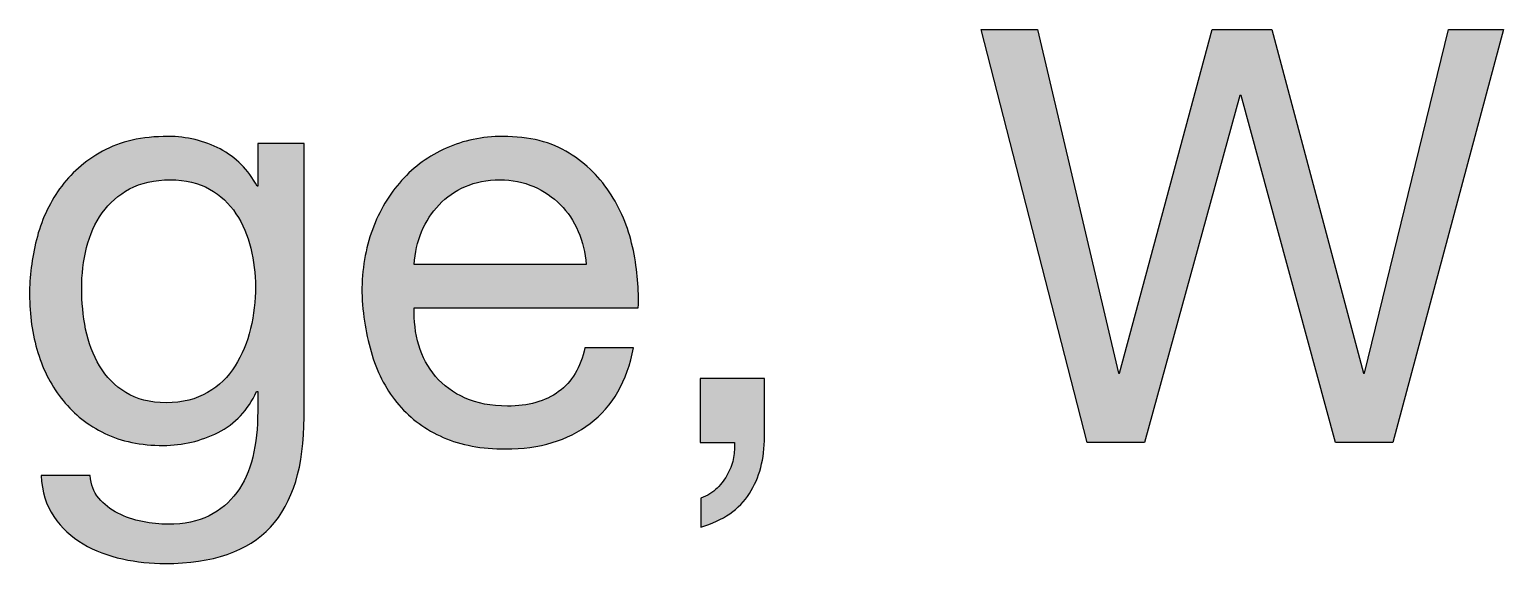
# Paper-space layout 'A0mask' of a CAD drawing. Extents: x 0 to 1153, y 0 to 810.
# Drawn here: x 1024.42 to 1034.9, y 63.68 to 67.48 of the extents above; entities that cross this region are included whole.
import ezdxf
from ezdxf.enums import TextEntityAlignment as Align

# ---------------------------------------------------------------- set-up
doc = ezdxf.new("R2010")
doc.units = 0
doc.layers.get('0').update_dxf_attribs({"linetype": 'CONTINUOUS'})
doc.layers.get('Defpoints').update_dxf_attribs({"linetype": 'CONTINUOUS'})
doc.layers.add('JPP_Mask', color=7, linetype='CONTINUOUS')
doc.styles.add('JPP', font='arial.ttf')

# ---------------------------------------------------------------- blocks, each defined once
blk = doc.blocks.new('A0mask')
at = {"true_color": 0x004a91}
blk.add_hatch(color=154, dxfattribs=at).paths.add_polyline_path([(1034.905, 67.483), (1034.514, 67.483), (1033.916, 65.036), (1033.908, 65.036), (1033.257, 67.483), (1032.833, 67.483), (1032.174, 65.036), (1032.165, 65.036), (1031.589, 67.483), (1031.189, 67.483), (1031.943, 64.541), (1032.351, 64.541), (1033.03, 67.013), (1033.039, 67.013), (1033.71, 64.541), (1034.118, 64.541)])
h = blk.add_hatch(color=154, dxfattribs=at)
edge = h.paths.add_edge_path(flags=16)
edge.add_spline(control_points=[(1025.687, 64.898), (1025.768, 64.946), (1025.833, 65.009), (1025.882, 65.087), (1025.932, 65.165), (1025.968, 65.254), (1025.992, 65.353), (1026.015, 65.452), (1026.027, 65.551), (1026.027, 65.65), (1026.027, 65.743), (1026.016, 65.835), (1025.993, 65.925), (1025.972, 66.016), (1025.937, 66.098), (1025.888, 66.171), (1025.841, 66.243), (1025.778, 66.302), (1025.701, 66.346), (1025.624, 66.39), (1025.53, 66.412), (1025.421, 66.412), (1025.308, 66.412), (1025.212, 66.39), (1025.132, 66.348), (1025.053, 66.305), (1024.988, 66.248), (1024.937, 66.177), (1024.886, 66.105), (1024.849, 66.023), (1024.826, 65.93), (1024.802, 65.836), (1024.791, 65.739), (1024.791, 65.637), (1024.791, 65.541), (1024.8, 65.445), (1024.819, 65.349), (1024.838, 65.253), (1024.872, 65.165), (1024.918, 65.087), (1024.965, 65.009), (1025.027, 64.946), (1025.104, 64.898), (1025.181, 64.85), (1025.277, 64.825), (1025.392, 64.825), (1025.507, 64.825), (1025.606, 64.85), (1025.687, 64.898)], knot_values=[0, 0, 0, 0, 1, 1, 1, 2, 2, 2, 3, 3, 3, 4, 4, 4, 5, 5, 5, 6, 6, 6, 7, 7, 7, 8, 8, 8, 9, 9, 9, 10, 10, 10, 11, 11, 11, 12, 12, 12, 13, 13, 13, 14, 14, 14, 15, 15, 15, 16, 16, 16, 16], degree=3, periodic=0)
edge = h.paths.add_edge_path()
edge.add_spline(control_points=[(1026.134, 63.94), (1025.974, 63.767), (1025.725, 63.68), (1025.384, 63.68), (1025.285, 63.68), (1025.184, 63.691), (1025.081, 63.713), (1024.978, 63.735), (1024.884, 63.771), (1024.801, 63.82), (1024.717, 63.869), (1024.648, 63.934), (1024.593, 64.014), (1024.538, 64.094), (1024.508, 64.191), (1024.502, 64.306), (1024.502, 64.306), (1024.852, 64.306), (1024.852, 64.306), (1024.855, 64.243), (1024.875, 64.19), (1024.912, 64.146), (1024.949, 64.102), (1024.995, 64.066), (1025.048, 64.038), (1025.102, 64.011), (1025.16, 63.991), (1025.223, 63.979), (1025.286, 63.966), (1025.347, 63.96), (1025.405, 63.96), (1025.52, 63.96), (1025.617, 63.98), (1025.697, 64.02), (1025.777, 64.06), (1025.842, 64.115), (1025.894, 64.185), (1025.947, 64.255), (1025.984, 64.339), (1026.008, 64.438), (1026.031, 64.537), (1026.043, 64.646), (1026.043, 64.764), (1026.043, 64.764), (1026.043, 64.904), (1026.043, 64.904), (1026.043, 64.904), (1026.035, 64.904), (1026.035, 64.904), (1025.974, 64.772), (1025.883, 64.675), (1025.761, 64.613), (1025.638, 64.552), (1025.509, 64.521), (1025.371, 64.521), (1025.212, 64.521), (1025.073, 64.549), (1024.955, 64.607), (1024.837, 64.665), (1024.738, 64.742), (1024.659, 64.84), (1024.579, 64.937), (1024.519, 65.051), (1024.48, 65.182), (1024.439, 65.312), (1024.42, 65.45), (1024.42, 65.596), (1024.42, 65.722), (1024.436, 65.852), (1024.469, 65.985), (1024.502, 66.118), (1024.557, 66.239), (1024.634, 66.348), (1024.711, 66.456), (1024.812, 66.546), (1024.939, 66.616), (1025.065, 66.686), (1025.22, 66.721), (1025.405, 66.721), (1025.539, 66.721), (1025.663, 66.691), (1025.775, 66.632), (1025.888, 66.573), (1025.975, 66.485), (1026.039, 66.366), (1026.039, 66.366), (1026.043, 66.366), (1026.043, 66.366), (1026.043, 66.366), (1026.043, 66.671), (1026.043, 66.671), (1026.043, 66.671), (1026.373, 66.671), (1026.373, 66.671), (1026.373, 66.671), (1026.373, 64.722), (1026.373, 64.722), (1026.373, 64.374), (1026.293, 64.113), (1026.134, 63.94)], knot_values=[0, 0, 0, 0, 1, 1, 1, 2, 2, 2, 3, 3, 3, 4, 4, 4, 5, 5, 5, 6, 6, 6, 7, 7, 7, 8, 8, 8, 9, 9, 9, 10, 10, 10, 11, 11, 11, 12, 12, 12, 13, 13, 13, 14, 14, 14, 15, 15, 15, 16, 16, 16, 17, 17, 17, 18, 18, 18, 19, 19, 19, 20, 20, 20, 21, 21, 21, 22, 22, 22, 23, 23, 23, 24, 24, 24, 25, 25, 25, 26, 26, 26, 27, 27, 27, 28, 28, 28, 29, 29, 29, 30, 30, 30, 31, 31, 31, 32, 32, 32, 33, 33, 33, 33], degree=3, periodic=0)
h = blk.add_hatch(color=154, dxfattribs=at)
edge = h.paths.add_edge_path()
edge.add_spline(control_points=[(1027.156, 65.501), (1027.156, 65.501), (1028.75, 65.501), (1028.75, 65.501), (1028.755, 65.63), (1028.744, 65.766), (1028.715, 65.909)], knot_values=[12, 12, 12, 12, 13, 13, 13, 14, 14, 14, 14], degree=3, periodic=0)
edge.add_spline(control_points=[(1028.715, 65.909), (1028.686, 66.052), (1028.634, 66.184), (1028.558, 66.305)], knot_values=[11, 11, 11, 11, 12, 12, 12, 12], degree=3, periodic=0)
edge.add_spline(control_points=[(1028.558, 66.305), (1028.483, 66.425), (1028.382, 66.525), (1028.258, 66.603)], knot_values=[10, 10, 10, 10, 11, 11, 11, 11], degree=3, periodic=0)
edge.add_spline(control_points=[(1028.258, 66.603), (1028.133, 66.681), (1027.975, 66.721), (1027.786, 66.721)], knot_values=[9, 9, 9, 9, 10, 10, 10, 10], degree=3, periodic=0)
edge.add_spline(control_points=[(1027.786, 66.721), (1027.64, 66.721), (1027.506, 66.693), (1027.384, 66.638)], knot_values=[8, 8, 8, 8, 9, 9, 9, 9], degree=3, periodic=0)
edge.add_spline(control_points=[(1027.384, 66.638), (1027.262, 66.583), (1027.156, 66.507), (1027.067, 66.408)], knot_values=[7, 7, 7, 7, 8, 8, 8, 8], degree=3, periodic=0)
edge.add_spline(control_points=[(1027.067, 66.408), (1026.978, 66.309), (1026.908, 66.192), (1026.859, 66.057), (1026.809, 65.923), (1026.784, 65.774), (1026.784, 65.612)], knot_values=[5, 5, 5, 5, 6, 6, 6, 7, 7, 7, 7], degree=3, periodic=0)
edge.add_spline(control_points=[(1026.784, 65.612), (1026.79, 65.45), (1026.814, 65.301), (1026.857, 65.163)], knot_values=[4, 4, 4, 4, 5, 5, 5, 5], degree=3, periodic=0)
edge.add_spline(control_points=[(1026.857, 65.163), (1026.899, 65.026), (1026.963, 64.908), (1027.048, 64.809)], knot_values=[3, 3, 3, 3, 4, 4, 4, 4], degree=3, periodic=0)
edge.add_spline(control_points=[(1027.048, 64.809), (1027.133, 64.71), (1027.238, 64.633), (1027.363, 64.578), (1027.488, 64.523), (1027.636, 64.496), (1027.806, 64.496)], knot_values=[1, 1, 1, 1, 2, 2, 2, 3, 3, 3, 3], degree=3, periodic=0)
edge.add_spline(control_points=[(1027.806, 64.496), (1028.048, 64.496), (1028.249, 64.556), (1028.408, 64.677)], knot_values=[0, 0, 0, 0, 1, 1, 1, 1], degree=3, periodic=0)
edge.add_spline(control_points=[(1028.408, 64.677), (1028.567, 64.798), (1028.67, 64.978), (1028.717, 65.217)], knot_values=[21, 21, 21, 21, 22, 22, 22, 22], degree=3, periodic=0)
edge.add_spline(control_points=[(1028.717, 65.217), (1028.717, 65.217), (1028.371, 65.217), (1028.371, 65.217), (1028.34, 65.077), (1028.278, 64.972), (1028.183, 64.904)], knot_values=[19, 19, 19, 19, 20, 20, 20, 21, 21, 21, 21], degree=3, periodic=0)
edge.add_spline(control_points=[(1028.183, 64.904), (1028.089, 64.835), (1027.967, 64.801), (1027.819, 64.801)], knot_values=[18, 18, 18, 18, 19, 19, 19, 19], degree=3, periodic=0)
edge.add_spline(control_points=[(1027.819, 64.801), (1027.703, 64.801), (1027.603, 64.82), (1027.518, 64.858)], knot_values=[17, 17, 17, 17, 18, 18, 18, 18], degree=3, periodic=0)
edge.add_spline(control_points=[(1027.518, 64.858), (1027.433, 64.897), (1027.363, 64.948), (1027.308, 65.013), (1027.253, 65.077), (1027.213, 65.152), (1027.188, 65.235)], knot_values=[15, 15, 15, 15, 16, 16, 16, 17, 17, 17, 17], degree=3, periodic=0)
edge.add_spline(control_points=[(1027.188, 65.235), (1027.164, 65.319), (1027.153, 65.408), (1027.156, 65.501)], knot_values=[14, 14, 14, 14, 15, 15, 15, 15], degree=3, periodic=0)
edge = h.paths.add_edge_path(flags=16)
edge.add_spline(control_points=[(1028.379, 65.81), (1028.379, 65.81), (1027.156, 65.81), (1027.156, 65.81), (1027.161, 65.893), (1027.179, 65.97), (1027.209, 66.043)], knot_values=[6, 6, 6, 6, 7, 7, 7, 8, 8, 8, 8], degree=3, periodic=0)
edge.add_spline(control_points=[(1027.209, 66.043), (1027.239, 66.116), (1027.28, 66.179), (1027.333, 66.235)], knot_values=[5, 5, 5, 5, 6, 6, 6, 6], degree=3, periodic=0)
edge.add_spline(control_points=[(1027.333, 66.235), (1027.385, 66.29), (1027.447, 66.333), (1027.52, 66.364)], knot_values=[4, 4, 4, 4, 5, 5, 5, 5], degree=3, periodic=0)
edge.add_spline(control_points=[(1027.52, 66.364), (1027.593, 66.396), (1027.674, 66.412), (1027.765, 66.412)], knot_values=[3, 3, 3, 3, 4, 4, 4, 4], degree=3, periodic=0)
edge.add_spline(control_points=[(1027.765, 66.412), (1027.853, 66.412), (1027.933, 66.396), (1028.006, 66.364)], knot_values=[2, 2, 2, 2, 3, 3, 3, 3], degree=3, periodic=0)
edge.add_spline(control_points=[(1028.006, 66.364), (1028.079, 66.333), (1028.142, 66.29), (1028.195, 66.236)], knot_values=[1, 1, 1, 1, 2, 2, 2, 2], degree=3, periodic=0)
edge.add_spline(control_points=[(1028.195, 66.236), (1028.249, 66.183), (1028.292, 66.119), (1028.323, 66.045)], knot_values=[0, 0, 0, 0, 1, 1, 1, 1], degree=3, periodic=0)
edge.add_spline(control_points=[(1028.323, 66.045), (1028.355, 65.971), (1028.373, 65.893), (1028.379, 65.81)], knot_values=[8, 8, 8, 8, 9, 9, 9, 9], degree=3, periodic=0)
h = blk.add_hatch(color=154, dxfattribs=at)
edge = h.paths.add_edge_path()
edge.add_spline(control_points=[(1029.648, 64.582), (1029.648, 64.582), (1029.648, 64.998), (1029.648, 64.998), (1029.648, 64.998), (1029.584, 64.998), (1029.503, 64.998)], knot_values=[10.624977, 10.624977, 10.624977, 10.624977, 11.624977, 11.624977, 11.624977, 12, 12, 12, 12], degree=3, periodic=0)
edge.add_spline(control_points=[(1029.503, 64.998), (1029.423, 64.998), (1029.326, 64.998), (1029.262, 64.998)], knot_values=[10.249985, 10.249985, 10.249985, 10.249985, 10.624977, 10.624977, 10.624977, 10.624977], degree=3, periodic=0)
edge.add_spline(control_points=[(1029.262, 64.998), (1029.246, 64.998), (1029.232, 64.998), (1029.221, 64.998)], knot_values=[10.156237, 10.156237, 10.156237, 10.156237, 10.249985, 10.249985, 10.249985, 10.249985], degree=3, periodic=0)
edge.add_spline(control_points=[(1029.19, 64.998), (1029.19, 64.998), (1029.19, 64.998), (1029.19, 64.998), (1029.19, 64.998), (1029.19, 64.998), (1029.19, 64.998)], knot_values=[9.999502, 9.999502, 9.999502, 9.999502, 10, 10, 10, 10.000967, 10.000967, 10.000967, 10.000967], degree=3, periodic=0)
edge.add_spline(control_points=[(1029.19, 64.99), (1029.19, 64.987), (1029.19, 64.983), (1029.19, 64.979)], knot_values=[9.874992, 9.874992, 9.874992, 9.874992, 9.921867, 9.921867, 9.921867, 9.921867], degree=3, periodic=0)
edge.add_spline(control_points=[(1029.19, 64.979), (1029.19, 64.96), (1029.19, 64.929), (1029.19, 64.892)], knot_values=[9.687496, 9.687496, 9.687496, 9.687496, 9.874992, 9.874992, 9.874992, 9.874992], degree=3, periodic=0)
edge.add_spline(control_points=[(1029.19, 64.892), (1029.19, 64.856), (1029.19, 64.813), (1029.19, 64.77)], knot_values=[9.5, 9.5, 9.5, 9.5, 9.687496, 9.687496, 9.687496, 9.687496], degree=3, periodic=0)
edge.add_spline(control_points=[(1029.19, 64.77), (1029.19, 64.727), (1029.19, 64.684), (1029.19, 64.647)], knot_values=[9.312504, 9.312504, 9.312504, 9.312504, 9.5, 9.5, 9.5, 9.5], degree=3, periodic=0)
edge.add_spline(control_points=[(1029.19, 64.647), (1029.19, 64.61), (1029.19, 64.58), (1029.19, 64.561)], knot_values=[9.125007, 9.125007, 9.125007, 9.125007, 9.312504, 9.312504, 9.312504, 9.312504], degree=3, periodic=0)
edge.add_spline(control_points=[(1029.19, 64.541), (1029.19, 64.541), (1029.19, 64.541), (1029.19, 64.541), (1029.19, 64.541), (1029.19, 64.541), (1029.19, 64.541)], knot_values=[8.999033, 8.999033, 8.999033, 8.999033, 9.000264, 9.000264, 9.000264, 9.001231, 9.001231, 9.001231, 9.001231], degree=3, periodic=0)
edge.add_spline(control_points=[(1029.193, 64.541), (1029.196, 64.541), (1029.2, 64.541), (1029.206, 64.541)], knot_values=[8.843763, 8.843763, 8.843763, 8.843763, 8.937511, 8.937511, 8.937511, 8.937511], degree=3, periodic=0)
edge.add_spline(control_points=[(1029.206, 64.541), (1029.212, 64.541), (1029.22, 64.541), (1029.229, 64.541)], knot_values=[8.750015, 8.750015, 8.750015, 8.750015, 8.843763, 8.843763, 8.843763, 8.843763], degree=3, periodic=0)
edge.add_spline(control_points=[(1029.229, 64.541), (1029.263, 64.541), (1029.314, 64.541), (1029.357, 64.541)], knot_values=[8.375023, 8.375023, 8.375023, 8.375023, 8.750015, 8.750015, 8.750015, 8.750015], degree=3, periodic=0)
edge.add_spline(control_points=[(1029.357, 64.541), (1029.4, 64.541), (1029.434, 64.541), (1029.434, 64.541), (1029.437, 64.508), (1029.434, 64.473), (1029.428, 64.434)], knot_values=[7, 7, 7, 7, 7.375023, 7.375023, 7.375023, 8.375023, 8.375023, 8.375023, 8.375023], degree=3, periodic=0)
edge.add_spline(control_points=[(1029.428, 64.434), (1029.421, 64.396), (1029.408, 64.358), (1029.388, 64.321)], knot_values=[6, 6, 6, 6, 7, 7, 7, 7], degree=3, periodic=0)
edge.add_spline(control_points=[(1029.388, 64.321), (1029.369, 64.284), (1029.344, 64.249), (1029.312, 64.218)], knot_values=[5, 5, 5, 5, 6, 6, 6, 6], degree=3, periodic=0)
edge.add_spline(control_points=[(1029.312, 64.218), (1029.28, 64.186), (1029.242, 64.162), (1029.195, 64.146)], knot_values=[4, 4, 4, 4, 5, 5, 5, 5], degree=3, periodic=0)
edge.add_spline(control_points=[(1029.195, 64.146), (1029.195, 64.146), (1029.195, 63.94), (1029.195, 63.94), (1029.354, 63.986), (1029.469, 64.066), (1029.541, 64.179), (1029.612, 64.291), (1029.648, 64.426), (1029.648, 64.582)], knot_values=[1, 1, 1, 1, 2, 2, 2, 3, 3, 3, 4, 4, 4, 4], degree=3, periodic=0)
at = {"layer": 'Defpoints', "color": 154, "true_color": 0x004a91}
blk.add_lwpolyline([(1033.71, 64.541), (1033.039, 67.013), (1033.03, 67.013), (1032.351, 64.541), (1031.943, 64.541), (1031.189, 67.483), (1031.589, 67.483), (1032.165, 65.036), (1032.174, 65.036), (1032.833, 67.483), (1033.257, 67.483), (1033.908, 65.036), (1033.916, 65.036), (1034.514, 67.483), (1034.905, 67.483), (1034.118, 64.541), (1033.71, 64.541)], dxfattribs=at)
for points, knots in [([(1026.134, 63.94), (1025.974, 63.767), (1025.725, 63.68), (1025.384, 63.68), (1025.285, 63.68), (1025.184, 63.691), (1025.081, 63.713), (1024.978, 63.735), (1024.884, 63.771), (1024.801, 63.82), (1024.717, 63.869), (1024.648, 63.934), (1024.593, 64.014), (1024.538, 64.094), (1024.508, 64.191), (1024.502, 64.306), (1024.502, 64.306), (1024.852, 64.306), (1024.852, 64.306), (1024.855, 64.243), (1024.875, 64.19), (1024.912, 64.146), (1024.949, 64.102), (1024.995, 64.066), (1025.048, 64.038), (1025.102, 64.011), (1025.16, 63.991), (1025.223, 63.979), (1025.286, 63.966), (1025.347, 63.96), (1025.405, 63.96), (1025.52, 63.96), (1025.617, 63.98), (1025.697, 64.02), (1025.777, 64.06), (1025.842, 64.115), (1025.894, 64.185), (1025.947, 64.255), (1025.984, 64.339), (1026.008, 64.438), (1026.031, 64.537), (1026.043, 64.646), (1026.043, 64.764), (1026.043, 64.764), (1026.043, 64.904), (1026.043, 64.904), (1026.043, 64.904), (1026.035, 64.904), (1026.035, 64.904), (1025.974, 64.772), (1025.883, 64.675), (1025.761, 64.613), (1025.638, 64.552), (1025.509, 64.521), (1025.371, 64.521), (1025.212, 64.521), (1025.073, 64.549), (1024.955, 64.607), (1024.837, 64.665), (1024.738, 64.742), (1024.659, 64.84), (1024.579, 64.937), (1024.519, 65.051), (1024.48, 65.182), (1024.439, 65.312), (1024.42, 65.45), (1024.42, 65.596), (1024.42, 65.722), (1024.436, 65.852), (1024.469, 65.985), (1024.502, 66.118), (1024.557, 66.239), (1024.634, 66.348), (1024.711, 66.456), (1024.812, 66.546), (1024.939, 66.616), (1025.065, 66.686), (1025.22, 66.721), (1025.405, 66.721), (1025.539, 66.721), (1025.663, 66.691), (1025.775, 66.632), (1025.888, 66.573), (1025.975, 66.485), (1026.039, 66.366), (1026.039, 66.366), (1026.043, 66.366), (1026.043, 66.366), (1026.043, 66.366), (1026.043, 66.671), (1026.043, 66.671), (1026.043, 66.671), (1026.373, 66.671), (1026.373, 66.671), (1026.373, 66.671), (1026.373, 64.722), (1026.373, 64.722), (1026.373, 64.374), (1026.293, 64.113), (1026.134, 63.94)], [0, 0, 0, 0, 1, 1, 1, 2, 2, 2, 3, 3, 3, 4, 4, 4, 5, 5, 5, 6, 6, 6, 7, 7, 7, 8, 8, 8, 9, 9, 9, 10, 10, 10, 11, 11, 11, 12, 12, 12, 13, 13, 13, 14, 14, 14, 15, 15, 15, 16, 16, 16, 17, 17, 17, 18, 18, 18, 19, 19, 19, 20, 20, 20, 21, 21, 21, 22, 22, 22, 23, 23, 23, 24, 24, 24, 25, 25, 25, 26, 26, 26, 27, 27, 27, 28, 28, 28, 29, 29, 29, 30, 30, 30, 31, 31, 31, 32, 32, 32, 33, 33, 33, 33]), ([(1028.408, 64.677), (1028.249, 64.556), (1028.048, 64.496), (1027.806, 64.496), (1027.636, 64.496), (1027.488, 64.523), (1027.363, 64.578), (1027.238, 64.633), (1027.133, 64.71), (1027.048, 64.809), (1026.963, 64.908), (1026.899, 65.026), (1026.857, 65.163), (1026.814, 65.301), (1026.79, 65.45), (1026.784, 65.612), (1026.784, 65.774), (1026.809, 65.923), (1026.859, 66.057), (1026.908, 66.192), (1026.978, 66.309), (1027.067, 66.408), (1027.156, 66.507), (1027.262, 66.583), (1027.384, 66.638), (1027.506, 66.693), (1027.64, 66.721), (1027.786, 66.721), (1027.975, 66.721), (1028.133, 66.681), (1028.258, 66.603), (1028.382, 66.525), (1028.483, 66.425), (1028.558, 66.305), (1028.634, 66.184), (1028.686, 66.052), (1028.715, 65.909), (1028.744, 65.766), (1028.755, 65.63), (1028.75, 65.501), (1028.75, 65.501), (1027.156, 65.501), (1027.156, 65.501), (1027.153, 65.408), (1027.164, 65.319), (1027.188, 65.235), (1027.213, 65.152), (1027.253, 65.077), (1027.308, 65.013), (1027.363, 64.948), (1027.433, 64.897), (1027.518, 64.858), (1027.603, 64.82), (1027.703, 64.801), (1027.819, 64.801), (1027.967, 64.801), (1028.089, 64.835), (1028.183, 64.904), (1028.278, 64.972), (1028.34, 65.077), (1028.371, 65.217), (1028.371, 65.217), (1028.717, 65.217), (1028.717, 65.217), (1028.67, 64.978), (1028.567, 64.798), (1028.408, 64.677)], [0, 0, 0, 0, 1, 1, 1, 2, 2, 2, 3, 3, 3, 4, 4, 4, 5, 5, 5, 6, 6, 6, 7, 7, 7, 8, 8, 8, 9, 9, 9, 10, 10, 10, 11, 11, 11, 12, 12, 12, 13, 13, 13, 14, 14, 14, 15, 15, 15, 16, 16, 16, 17, 17, 17, 18, 18, 18, 19, 19, 19, 20, 20, 20, 21, 21, 21, 22, 22, 22, 22]), ([(1025.687, 64.898), (1025.768, 64.946), (1025.833, 65.009), (1025.882, 65.087), (1025.932, 65.165), (1025.968, 65.254), (1025.992, 65.353), (1026.015, 65.452), (1026.027, 65.551), (1026.027, 65.65), (1026.027, 65.743), (1026.016, 65.835), (1025.993, 65.925), (1025.972, 66.016), (1025.937, 66.098), (1025.888, 66.171), (1025.841, 66.243), (1025.778, 66.302), (1025.701, 66.346), (1025.624, 66.39), (1025.53, 66.412), (1025.421, 66.412), (1025.308, 66.412), (1025.212, 66.39), (1025.132, 66.348), (1025.053, 66.305), (1024.988, 66.248), (1024.937, 66.177), (1024.886, 66.105), (1024.849, 66.023), (1024.826, 65.93), (1024.802, 65.836), (1024.791, 65.739), (1024.791, 65.637), (1024.791, 65.541), (1024.8, 65.445), (1024.819, 65.349), (1024.838, 65.253), (1024.872, 65.165), (1024.918, 65.087), (1024.965, 65.009), (1025.027, 64.946), (1025.104, 64.898), (1025.181, 64.85), (1025.277, 64.825), (1025.392, 64.825), (1025.507, 64.825), (1025.606, 64.85), (1025.687, 64.898)], [0, 0, 0, 0, 1, 1, 1, 2, 2, 2, 3, 3, 3, 4, 4, 4, 5, 5, 5, 6, 6, 6, 7, 7, 7, 8, 8, 8, 9, 9, 9, 10, 10, 10, 11, 11, 11, 12, 12, 12, 13, 13, 13, 14, 14, 14, 15, 15, 15, 16, 16, 16, 16]), ([(1028.323, 66.045), (1028.292, 66.119), (1028.249, 66.183), (1028.195, 66.236), (1028.142, 66.29), (1028.079, 66.333), (1028.006, 66.364), (1027.933, 66.396), (1027.853, 66.412), (1027.765, 66.412), (1027.674, 66.412), (1027.593, 66.396), (1027.52, 66.364), (1027.447, 66.333), (1027.385, 66.29), (1027.333, 66.235), (1027.28, 66.179), (1027.239, 66.116), (1027.209, 66.043), (1027.179, 65.97), (1027.161, 65.893), (1027.156, 65.81), (1027.156, 65.81), (1028.379, 65.81), (1028.379, 65.81), (1028.373, 65.893), (1028.355, 65.971), (1028.323, 66.045)], [0, 0, 0, 0, 1, 1, 1, 2, 2, 2, 3, 3, 3, 4, 4, 4, 5, 5, 5, 6, 6, 6, 7, 7, 7, 8, 8, 8, 9, 9, 9, 9]), ([(1029.648, 64.998), (1029.648, 64.998), (1029.648, 64.582), (1029.648, 64.582), (1029.648, 64.426), (1029.612, 64.291), (1029.541, 64.179), (1029.469, 64.066), (1029.354, 63.986), (1029.195, 63.94), (1029.195, 63.94), (1029.195, 64.146), (1029.195, 64.146), (1029.242, 64.162), (1029.28, 64.186), (1029.312, 64.218), (1029.344, 64.249), (1029.369, 64.284), (1029.388, 64.321), (1029.408, 64.358), (1029.421, 64.396), (1029.428, 64.434), (1029.434, 64.473), (1029.437, 64.508), (1029.434, 64.541), (1029.434, 64.541), (1029.19, 64.541), (1029.19, 64.541), (1029.19, 64.541), (1029.19, 64.998), (1029.19, 64.998), (1029.19, 64.998), (1029.648, 64.998), (1029.648, 64.998)], [0, 0, 0, 0, 1, 1, 1, 2, 2, 2, 3, 3, 3, 4, 4, 4, 5, 5, 5, 6, 6, 6, 7, 7, 7, 8, 8, 8, 9, 9, 9, 10, 10, 10, 11, 11, 11, 11])]:
    blk.add_open_spline(points, degree=3, knots=knots, dxfattribs=at)
at = {"color": 7, "style": 'JPP'}
for tag, p in [('Client', (1086, 115)), ('Project1', (1086, 90)), ('Project2', (1086, 82.5)), ('Project3', (1086, 75)), ('Title1', (1086, 57.5)), ('Title2', (1086, 50)), ('Title3', (1086, 42.5)), ('Status', (978, 7.5))]:
    blk.add_attdef(tag, text='', height=3.5, dxfattribs=at).set_placement(p, align=Align.MIDDLE_LEFT)
at = {"color": 2, "style": 'JPP'}
for tag, p in [('Scale', (1005.5, 25)), ('Checked', (1095.5, 25)), ('Drawn', (1050.5, 25)), ('Date', (1140.5, 25))]:
    blk.add_attdef(tag, text='', height=2, dxfattribs=at).set_placement(p, align=Align.MIDDLE_CENTER)
at = {"color": 6, "style": 'JPP'}
for tag, p in [('Ref', (1068, 7.5)), ('DrgNo.', (1110, 7.5))]:
    blk.add_attdef(tag, text='', height=4, dxfattribs=at).set_placement(p, align=Align.MIDDLE_LEFT)
blk.add_attdef('Rev', text='', height=4, dxfattribs=at).set_placement((1144.275, 7.5), align=Align.MIDDLE_CENTER)

psp = doc.layouts.new('A0mask')

# ---------------------------------------------------------------- block references
at = {"layer": 'JPP_Mask'}
psp.add_blockref('A0mask', (0, 0), dxfattribs=at)

doc.saveas('drawing.dxf')
